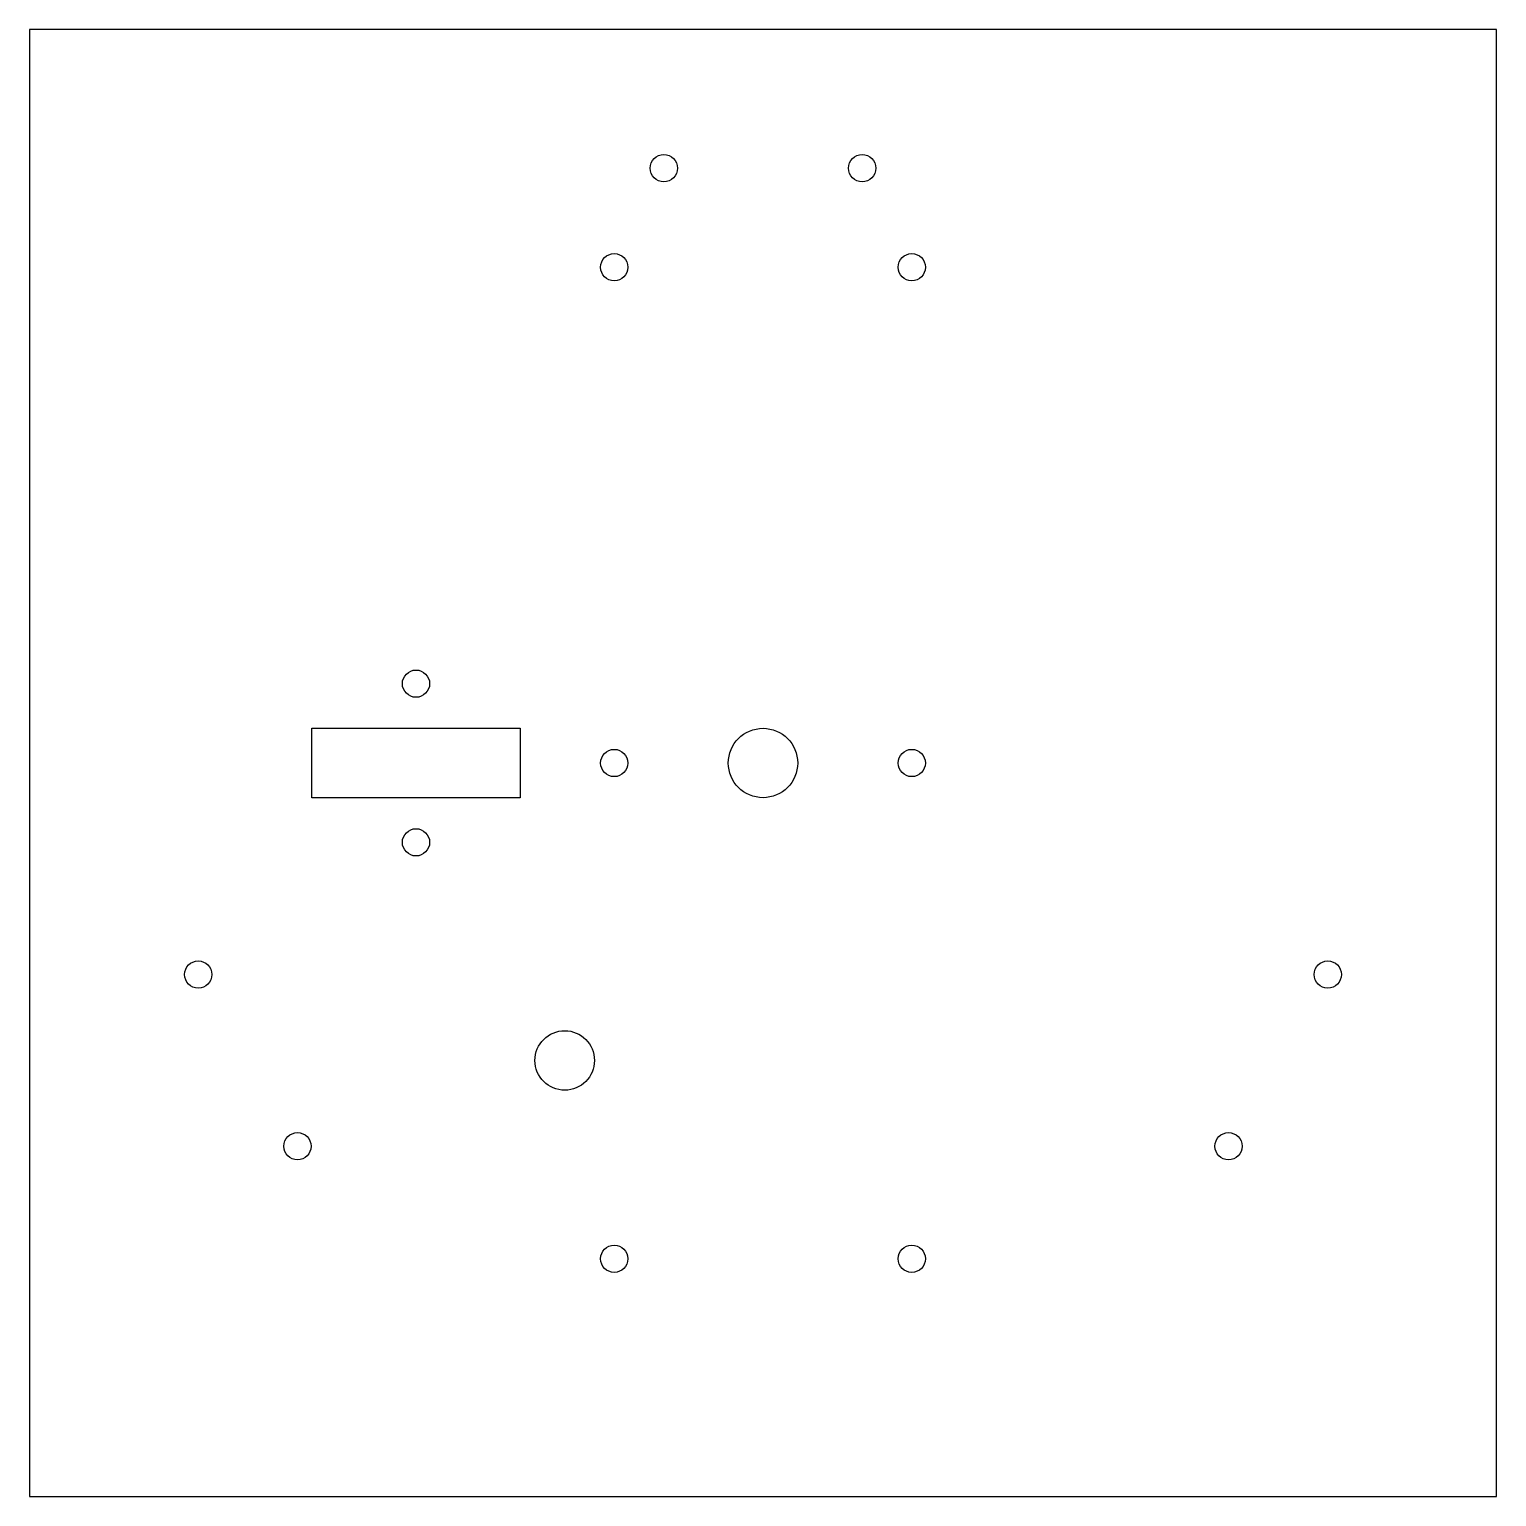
# Model space of a CAD drawing. Header units: millimetres. Extents: x -148 to 148, y -148 to 148.
import ezdxf

# ---------------------------------------------------------------- set-up
doc = ezdxf.new("R2010")
doc.units = ezdxf.units.MM
doc.layers.add('kontur', color=7, linetype='Continuous')

msp = doc.modelspace()

# ---------------------------------------------------------------- linework, layer by layer
at = {"layer": 'kontur'}
for p, q in [((-148, 148), (-148, -148)), ((148, 148), (-148, 148)), ((148, -148), (148, 148)), ((-91, -7), (-91, 7)), ((-91, 7), (-49, 7)), ((-49, 7), (-49, -7)), ((-49, -7), (-91, -7)), ((-148, -148), (148, -148))]:
    msp.add_line(p, q, dxfattribs=at)
for centre, radius in [((-20, 120), 2.75), ((20, 120), 2.75), ((-30, 100), 2.75), ((30, 100), 2.75), ((-70, 16), 2.75), ((0, 0), 7), ((-30, 0), 2.75), ((30, 0), 2.75), ((-70, -16), 2.75), ((-113.92, -42.68), 2.75), ((113.92, -42.68), 2.75), ((-40, -60), 6), ((-93.92, -77.32), 2.75), ((93.92, -77.32), 2.75), ((-30, -100), 2.75), ((30, -100), 2.75)]:
    msp.add_circle(centre, radius, dxfattribs=at)

doc.saveas('drawing.dxf')
